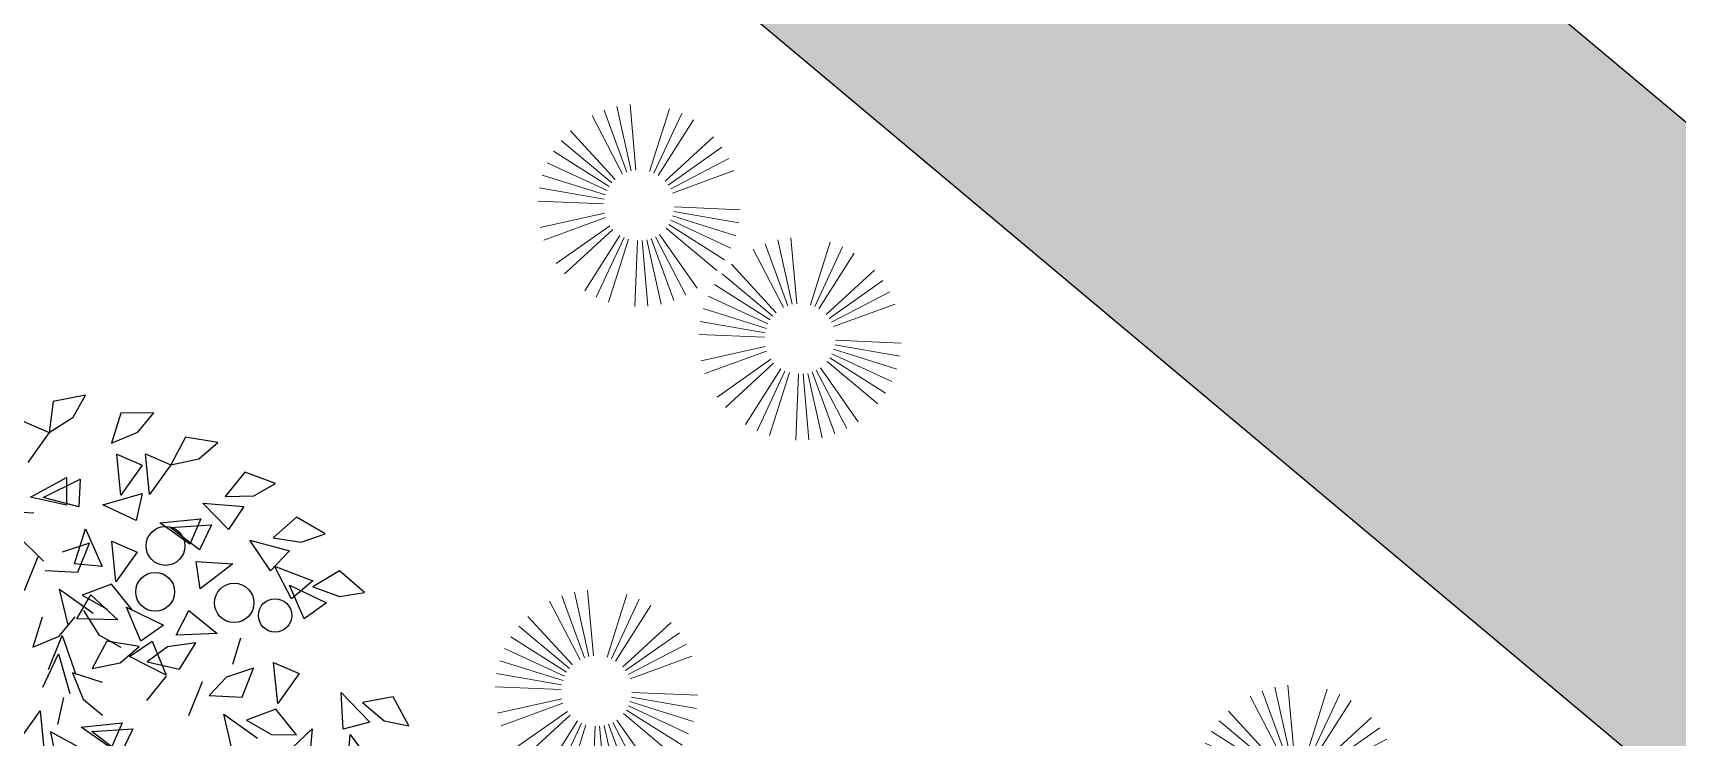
# Model space of a CAD drawing. Header units: millimetres. Extents: x 111 to 1506, y 14 to 566.
# Drawn here: x 255.486 to 260.237, y 193.696 to 195.732 of the extents above; entities that cross this region are included whole.
import ezdxf

# ---------------------------------------------------------------- set-up
doc = ezdxf.new("R2010")
doc.units = ezdxf.units.MM
for name, color, linetype, lineweight in [('ARBOLES', 78, 'Continuous', 5), ('G', 254, 'Continuous', 5), ('GRASS', 56, 'Continuous', 0), ('PALMERAS114', 114, 'Continuous', 5)]:
    doc.layers.add(name, color=color, linetype=linetype, lineweight=lineweight)
doc.layers.add('FURN', color=253, linetype='Continuous')
doc.styles.add('ATTR', font='romans.shx', dxfattribs={"width": 0.8, "height": 2.52})

# ---------------------------------------------------------------- blocks, each defined once
blk = doc.blocks.new('E1E')
at = {"layer": 'ARBOLES', "ltscale": 0.2}
for p, q in [((97.1546, 58.0293), (97.1546, 58.0293)), ((97.2321, 57.8433), (97.2321, 57.8433)), ((97.0189, 57.5576), (97.0189, 57.5576)), ((96.9955, 57.5021), (96.9955, 57.5021)), ((96.6945, 57.4157), (96.6945, 57.4157))]:
    blk.add_line(p, q, dxfattribs=at)
blk = doc.blocks.new('EVG7')
for p, q in [((-11.62, 16.99), (-31.18, 50.87)), ((-9.21, 18.3), (-24.14, 54.35)), ((-6.59, 19.1), (-16.71, 56.87)), ((-3.91, 19.67), (-9.01, 58.4)), ((1.55, 19.67), (6.65, 58.4)), ((4.23, 19.1), (14.35, 56.87)), ((6.85, 18.3), (21.78, 54.35)), ((9.26, 16.99), (28.82, 50.87)), ((-16, 13.74), (-43.6, 41.34)), ((-13.82, 15.38), (-37.7, 46.51)), ((-17.84, 11.7), (-48.78, 35.44)), ((15.48, 11.7), (46.42, 35.44)), ((-20.59, 6.96), (-56.61, 21.87)), ((17.04, 9.43), (50.78, 28.91)), ((18.24, 6.96), (54.25, 21.87)), ((-21.61, 4.39), (-59.13, 14.44)), ((19.8, 1.68), (58.31, 6.74)), ((-22.19, -1.09), (-61.18, -1.09)), ((-22.16, -3.85), (-60.66, -8.92)), ((-20.59, -9.13), (-56.61, -24.05)), ((19.25, -6.56), (56.78, -16.62)), ((19.8, -3.85), (58.31, -8.92)), ((19.83, -1.09), (58.82, -1.09)), ((-19.4, -11.61), (-53.14, -31.09)), ((-17.84, -13.87), (-48.78, -37.61)), ((-13.82, -17.56), (-37.7, -48.69)), ((-11.62, -19.17), (-31.18, -53.05)), ((9.26, -19.17), (28.82, -53.05)), ((11.46, -17.56), (35.35, -48.69)), ((13.64, -15.91), (41.25, -43.51)), ((15.48, -13.87), (46.42, -37.61)), ((-9.21, -20.47), (-24.14, -56.52)), ((-6.59, -21.27), (-16.71, -59.04)), ((-3.91, -21.84), (-9.01, -60.57)), ((-1.18, -22.12), (-1.18, -61.09)), ((4.23, -21.27), (14.35, -59.04)), ((6.85, -20.47), (21.78, -56.52))]:
    blk.add_line(p, q)
at = {"style": 'ATTR', "width": 0.8, "flags": 9}
blk.add_attdef('ESTCODE', (0, 0), '', height=0.7, dxfattribs=at)
blk = doc.blocks.new('PLANT')
for p, q in [((-0.567, 0.9766), (-0.6275, 0.9031)), ((-0.554, 0.9051), (-0.567, 0.9766)), ((-0.6275, 0.9031), (-0.5794, 0.8266)), ((-0.5794, 0.8266), (-0.554, 0.9051)), ((-0.4797, 0.8283), (-0.4179, 0.9298)), ((-0.5829, 0.7592), (-0.5347, 0.8679)), ((-0.5347, 0.8679), (-0.4865, 0.804)), ((-0.3784, 0.8602), (-0.4797, 0.8283)), ((-0.4865, 0.804), (-0.5829, 0.7592)), ((-0.4539, 0.7203), (-0.3404, 0.7554)), ((-0.3569, 0.6771), (-0.4539, 0.7203)), ((-0.8761, 0.7125), (-0.9066, 0.6223)), ((-0.8386, 0.6503), (-0.8761, 0.7125)), ((-0.4204, 0.6853), (-0.4666, 0.6021)), ((-0.3947, 0.6174), (-0.4204, 0.6853)), ((-0.9066, 0.6223), (-0.8346, 0.5679)), ((-0.8346, 0.5679), (-0.8386, 0.6503)), ((-0.814, 0.5036), (-0.8074, 0.6223)), ((-0.8074, 0.6223), (-0.7397, 0.5796)), ((-0.5896, 0.5453), (-0.5878, 0.6254)), ((-0.5878, 0.6254), (-0.4844, 0.6008)), ((-0.7397, 0.5796), (-0.814, 0.5036)), ((-0.4844, 0.6008), (-0.5896, 0.5453)), ((-0.4666, 0.6021), (-0.4055, 0.5355)), ((-0.4055, 0.5355), (-0.3947, 0.6174)), ((-0.3969, 0.4686), (-0.369, 0.5842)), ((-0.9901, 0.5432), (-1.0038, 0.449)), ((-0.9419, 0.4888), (-0.9901, 0.5432)), ((-0.8486, 0.4428), (-0.8507, 0.5617)), ((-0.8507, 0.5617), (-0.7801, 0.5241)), ((-0.7801, 0.5241), (-0.8486, 0.4428)), ((-0.3101, 0.53), (-0.3969, 0.4686)), ((-0.9231, 0.4084), (-0.9419, 0.4888)), ((-0.4625, 0.4992), (-0.5528, 0.4981)), ((-0.5528, 0.4981), (-0.4991, 0.4354)), ((-0.4313, 0.4092), (-0.4625, 0.4992)), ((-1.0038, 0.449), (-0.9231, 0.4084)), ((-0.9062, 0.4668), (-0.832, 0.437)), ((-0.8913, 0.3489), (-0.9062, 0.4668)), ((-0.832, 0.437), (-0.8913, 0.3489)), ((-0.5409, 0.4385), (-0.6206, 0.4308)), ((-0.4991, 0.4354), (-0.4313, 0.4092)), ((-1.0717, 0.3561), (-1.0682, 0.261)), ((-1.0145, 0.3112), (-1.0717, 0.3561)), ((-0.6369, 0.2617), (-0.6059, 0.3633)), ((-0.6059, 0.3633), (-0.5571, 0.2549)), ((-0.4604, 0.3748), (-0.3542, 0.3757)), ((-0.9816, 0.2356), (-1.0145, 0.3112)), ((-0.9755, 0.2961), (-0.897, 0.2801)), ((-0.9396, 0.1827), (-0.9755, 0.2961)), ((-0.8095, 0.3291), (-0.7072, 0.2685)), ((-0.7763, 0.2281), (-0.8095, 0.3291)), ((-0.469, 0.3005), (-0.5581, 0.3157)), ((-0.5581, 0.3157), (-0.5165, 0.2444)), ((-0.4546, 0.2064), (-0.469, 0.3005)), ((-1.0682, 0.261), (-0.9816, 0.2356)), ((-0.897, 0.2801), (-0.9396, 0.1827)), ((-0.7072, 0.2685), (-0.7763, 0.2281)), ((-0.5571, 0.2549), (-0.6369, 0.2617)), ((-0.5165, 0.2444), (-0.4546, 0.2064)), ((-0.5154, 0.1972), (-0.4394, 0.2715)), ((-0.4394, 0.2715), (-0.4487, 0.1529)), ((-0.4363, 0.2722), (-0.3496, 0.2467)), ((-0.2068, 0.1334), (-0.2588, 0.2403)), ((-0.2588, 0.2403), (-0.1789, 0.2359)), ((-0.8397, 0.0889), (-0.8954, 0.1939)), ((-0.8954, 0.1939), (-0.8154, 0.1923)), ((-0.8907, 0.2291), (-0.8108, 0.2247)), ((-0.8387, 0.1222), (-0.8907, 0.2291)), ((-0.8154, 0.1923), (-0.8397, 0.0889)), ((-0.8108, 0.2247), (-0.8387, 0.1222)), ((-0.5777, 0.091), (-0.5699, 0.2096)), ((-0.5699, 0.2096), (-0.5026, 0.1662)), ((-0.4487, 0.1529), (-0.5154, 0.1972)), ((-0.2634, 0.2051), (-0.1834, 0.2035)), ((-0.2077, 0.1001), (-0.2634, 0.2051)), ((-0.1834, 0.2035), (-0.2077, 0.1001)), ((-0.1789, 0.2359), (-0.2068, 0.1334)), ((-1.054, 0.1235), (-1.1183, 0.1574)), ((-1.1183, 0.1574), (-1.0978, 0.0644)), ((-0.5026, 0.1662), (-0.5777, 0.091)), ((-0.4863, 0.1686), (-0.4658, 0.0756)), ((-0.422, 0.1347), (-0.4863, 0.1686)), ((-0.2846, 0.0756), (-0.2624, 0.1448)), ((-1.0079, 0.055), (-1.054, 0.1235)), ((-0.577, 0.1095), (-0.6232, 0.0263)), ((-0.4743, 0.0473), (-0.4649, 0.1194)), ((-0.376, 0.0662), (-0.422, 0.1347)), ((-0.3504, 0.1085), (-0.3441, 0.0184)), ((-0.1517, 0.1134), (-0.1617, 0.0237)), ((-1.0978, 0.0644), (-1.0079, 0.055)), ((-1.0097, -0.025), (-1.0079, 0.055)), ((-1.0079, 0.055), (-0.9046, 0.0305)), ((-0.7391, -0.02), (-0.7374, 0.06)), ((-0.7374, 0.06), (-0.634, 0.0354)), ((-0.5721, -0.017), (-0.5345, 0.0824)), ((-0.5345, 0.0824), (-0.493, -0.029)), ((-0.4658, 0.0756), (-0.376, 0.0662)), ((-0.3441, 0.0184), (-0.2846, 0.0756)), ((-0.1617, 0.0237), (-0.0929, 0.0692)), ((-0.9046, 0.0305), (-1.0097, -0.025)), ((-0.8997, 0.0097), (-0.8207, 0.0226)), ((-0.826, -0.0835), (-0.8997, 0.0097)), ((-0.8207, 0.0226), (-0.826, -0.0835)), ((-0.634, 0.0354), (-0.7391, -0.02)), ((-0.6232, 0.0263), (-0.5621, -0.0403)), ((-0.5621, -0.0403), (-0.5512, 0.0416)), ((-0.5534, -0.1072), (-0.5256, 0.0084)), ((-0.5225, -0.0197), (-0.4743, 0.0473)), ((-0.4323, -0.0497), (-0.3428, 0.0286)), ((-0.379, -0.0394), (-0.2853, 0.0337)), ((-0.2677, 0.0209), (-0.1887, 0.0338)), ((-0.2065, -0.0268), (-0.1011, 0.0281)), ((-1.059, -0.0682), (-1.1283, -0.0464)), ((-1.1283, -0.0464), (-1.0914, -0.1342)), ((-0.9776, -0.1008), (-0.9758, -0.0208)), ((-0.8724, -0.0453), (-0.9776, -0.1008)), ((-0.9758, -0.0208), (-0.8724, -0.0453)), ((-0.7438, -0.1033), (-0.6609, -0.0182)), ((-0.6609, -0.0182), (-0.6379, -0.0949)), ((-0.493, -0.029), (-0.5721, -0.017)), ((-0.4667, -0.0458), (-0.5534, -0.1072)), ((-0.4271, -0.057), (-0.4964, -0.0353)), ((-0.2729, -0.0454), (-0.379, -0.0394)), ((-0.1032, -0.0519), (-0.2065, -0.0268)), ((-1.0014, -0.1273), (-1.059, -0.0682)), ((-0.6379, -0.0949), (-0.7438, -0.1033)), ((-0.619, -0.0766), (-0.7094, -0.0777)), ((-0.7094, -0.0777), (-0.6557, -0.1404)), ((-0.5879, -0.1666), (-0.619, -0.0766)), ((-0.3261, -0.0497), (-0.4323, -0.0497)), ((-0.3694, -0.1161), (-0.4271, -0.057)), ((-1.0914, -0.1342), (-1.0014, -0.1273)), ((-0.4595, -0.123), (-0.3694, -0.1161)), ((-0.8707, -0.1722), (-0.7953, -0.1454)), ((-0.7814, -0.2507), (-0.8707, -0.1722)), ((-0.8604, -0.2099), (-0.7861, -0.1801)), ((-0.7953, -0.1454), (-0.7814, -0.2507)), ((-0.7861, -0.1801), (-0.7682, -0.2849)), ((-0.652, -0.2791), (-0.6116, -0.1808)), ((-0.7682, -0.2849), (-0.8604, -0.2099)), ((-0.617, -0.201), (-0.5108, -0.2001)), ((-1.0294, -0.2577), (-1.1016, -0.2488)), ((-1.1016, -0.2488), (-1.0494, -0.3285)), ((-0.9621, -0.3055), (-1.0294, -0.2577)), ((-0.7291, -0.259), (-0.6907, -0.3715)), ((-1.0494, -0.3285), (-0.9621, -0.3055)), ((-0.9639, -0.3855), (-0.9621, -0.3055)), ((-0.9621, -0.3055), (-0.8587, -0.33))]:
    blk.add_line(p, q)
for centre, radius in [((-0.7175, 0.4981), 0.0481), ((-0.7064, 0.3751), 0.057), ((-0.6504, 0.1515), 0.0562), ((-0.7846, 0.1292), 0.0562)]:
    blk.add_circle(centre, radius)

msp = doc.modelspace()

# ---------------------------------------------------------------- hatches: boundary and pattern name
at = {"layer": 'G', "lineweight": 100, "ltscale": 1000}
h = msp.add_hatch(dxfattribs=at)
h.set_pattern_fill('AR-HBONE', color=256, scale=0.046, angle=-22.08523, style=0)
h.set_pattern_definition([(22.914772, (777.23143, 1670.63463), (0.097837146, 0.241122153), [0.552, -0.184]), (112.914772, (777.40091, 1670.70627), (0.097837146, 0.241122153), [0.552, -0.184])])
edge = h.paths.add_edge_path()
edge.add_line((221.74739, 201.07699), (222.24177, 203.56684))
edge.add_line((222.24177, 203.56684), (283.25265, 176.18215))
edge.add_line((283.25265, 176.18215), (282.61554, 174.27589))
edge.add_line((282.61554, 174.27589), (222.04443, 201.46319))
h = msp.add_hatch(dxfattribs=at)
h.set_pattern_fill('AR-HBONE', color=256, scale=0.046, angle=-22.08523, style=0)
h.set_pattern_definition([(22.914772, (802.0765, 1610.60176), (0.097837146, 0.241122153), [0.552, -0.184]), (112.914772, (802.24597, 1610.6734), (0.097837146, 0.241122153), [0.552, -0.184])])
h.paths.add_polyline_path([(278.23507, 178.43429), (253.95671, 198.80625), (256.06996, 198.99114), (283.25265, 176.18215)])
at = {"layer": 'GRASS', "lineweight": 100, "ltscale": 1000, "true_color": 0x261a0d}
h = msp.add_hatch(dxfattribs=at)
h.set_pattern_fill('GRAVEL', color=28, scale=1.7, angle=-112.08523)
h.set_pattern_definition([(115.927559, (855.9092, 1675.91275), (-9.063970477, 18.354684393), [0.2287112, -22.6424497]), (72.8845124, (855.8092, 1676.11844), (-6.0948382015, -19.542337304), [0.3924756, -38.8550721]), (20.425219, (855.92471, 1676.49354), (-23.7196500766, -8.721708562), [0.2767396, -27.3972554]), (155.1884607, (855.78017, 1677.26768), (30.8660951253, -14.3587663716), [0.3574046, -35.3830487]), (180.748426, (855.45576, 1677.41766), (22.0990378755, 0.206215852), [0.3504635, -34.6959343]), (245.1884607, (855.10532, 1677.41308), (14.3587663716, 30.8660951253), [0.3574046, -35.3830487]), (285.609012, (854.955343, 1677.08867), (-7.4433582763, 26.8701771034), [0.4726493, -46.7922425]), (320.1701, (855.08252, 1676.63345), (30.1815712947, -25.0886977379), [0.4462296, -44.1767465]), (9.3443373, (855.4252, 1676.34764), (25.5918268176, 4.2928312495), [0.358615, -35.5029243]), (63.15113, (855.77906, 1676.40586), (-8.606190085, -16.688723505), [0.4094144, -20.0612964]), (110.3122095, (855.963965, 1676.771144), (-9.6577969326, 25.934088733), [0.5294616, -52.4167375]), (26.728847, (855.13163, 1675.71456), (13.925807081, 7.191793736), [0.1807117, -17.8905362]), (59.384006, (855.29304, 1675.79584), (-11.4598038846, -19.2000753885), [0.3438029, -34.0365694]), (112.91477, (855.4681, 1676.0917), (-1.5752635, 0.6391751), [0.2404157, -2.1637474]), (91.113362, (855.7019, 1676.12529), (-0.045348688, -9.154667853), [0.1294686, -12.8173457]), (179.716181, (855.6994, 1676.25473), (5.364965683, -0.342261915), [0.1830951, -8.971685]), (278.878528, (855.5163, 1676.25564), (1.2330016, -6.004140826), [0.2973793, -9.615239]), (49.479823, (855.5622, 1675.9618), (-2.8536138, -2.51135188), [0.2150347, -5.1608373]), (264.304312, (856.07011, 1677.16838), (-1.665960889, -17.670160563), [0.30124, -29.8228367]), (318.260948, (856.04021, 1676.86863), (-14.771198076, 13.331980626), [0.2527237, -25.0195932]), (181.113362, (855.87724, 1675.83399), (9.154667853, -0.045348688), [0.2589355, -12.6878788]), (231.5252313, (855.61836, 1675.82896), (11.1175419693, 13.8351097054), [0.30124, -29.8228367]), (227.358726, (855.09345, 1677.56467), (6.346402741, 6.597967281), [0.290496, -14.2343104]), (182.689912, (854.89666, 1677.35098), (20.523774362, 0.845390995), [0.2434026, -24.0968932]), (314.716181, (854.2956, 1676.4574), (6.59796728, -6.34640274), [0.2589355, -12.6878788]), (265.268796, (854.47778, 1676.27341), (2.008222804, 23.035126246), [0.2849727, -28.2122201]), (317.358726, (854.60879, 1677.22929), (-6.597967281, 6.346402741), [0.145248, -14.3795584]), (349.224704, (854.33394, 1676.55192), (6.9402292, -0.98143706), [0.086683, -8.5816502]), (53.878528, (854.4191, 1676.5357), (-3.49278894, -4.0866154), [0.3504635, -6.658816]), (73.9237776, (854.62569, 1676.81881), (-4.8164879157, -16.391810277), [0.324785, -32.1536694]), (191.60484, (855.3745, 1676.31316), (3.78970217, 0.29691323), [0.2451774, -5.8842598]), (241.0719983, (855.134355, 1676.26384), (-14.0165044563, -25.5011294422), [0.4280498, -42.3768565]), (308.860168, (854.9273, 1675.8892), (-8.470144022, 10.775280054), [0.1750252, -17.327546]), (337.91477, (855.0371, 1675.7529), (2.2144387, 0.9360884), [0.102, -1.598]), (8.171209, (854.68573, 1676.83114), (-13.5835451655, -1.826828053), [0.2361708, -23.380984]), (295.927559, (854.91951, 1676.86471), (9.063970477, -18.354684393), [0.4574224, -22.4137385]), (247.91477, (855.1195, 1676.4533), (0.9360884, -2.2144387), [0.442, -1.258]), (213.219618, (854.95332, 1676.04376), (-17.418596023, -11.278409134), [0.2687938, -26.6105663]), (141.969376, (854.72846, 1675.8965), (-5.66187891, 4.131964085), [0.2475234, -12.1286634]), (95.560747, (854.53349, 1676.048996), (-3.608307419, 36.321758184), [0.4030105, -39.8981061]), (63.3408504, (854.494435, 1676.45011), (9.8845403712, 19.8392505315), [0.4263583, -42.2094248])])
h.paths.add_polyline_path([(265.59516, 190.99855), (256.06996, 198.99114), (268.55232, 200.0832)])

# ---------------------------------------------------------------- linework, layer by layer
for p, q in [((265.59516, 190.99855), (256.06996, 198.99114)), ((263.48191, 190.81366), (253.95671, 198.80625))]:
    msp.add_line(p, q)

# ---------------------------------------------------------------- block references
at = {"layer": 'ARBOLES', "color": 0, "xscale": 0.8310831642732954, "yscale": 0.8310831642732954, "zscale": 0.8310831642732954, "rotation": 127.9147716791315}
msp.add_blockref('E1E', (343.80341, 159.6437), dxfattribs=at)
at = {"layer": 'FURN', "rotation": 247.9147716791316}
msp.add_blockref('PLANT', (255.4543, 193.57068), dxfattribs=at)
at = {"layer": 'PALMERAS114', "extrusion": (0, 0, -1), "xscale": -0.004880888891868356, "yscale": 0.004880888891718753, "zscale": -0.004880888891868356, "rotation": 324.9205878507974}
for p in [(-257.2388, 195.24118), (-257.70385, 194.85545), (-257.11597, 193.83721), (-259.13991, 193.56289)]:
    msp.add_blockref('EVG7', p, dxfattribs=at)

doc.saveas('drawing.dxf')
